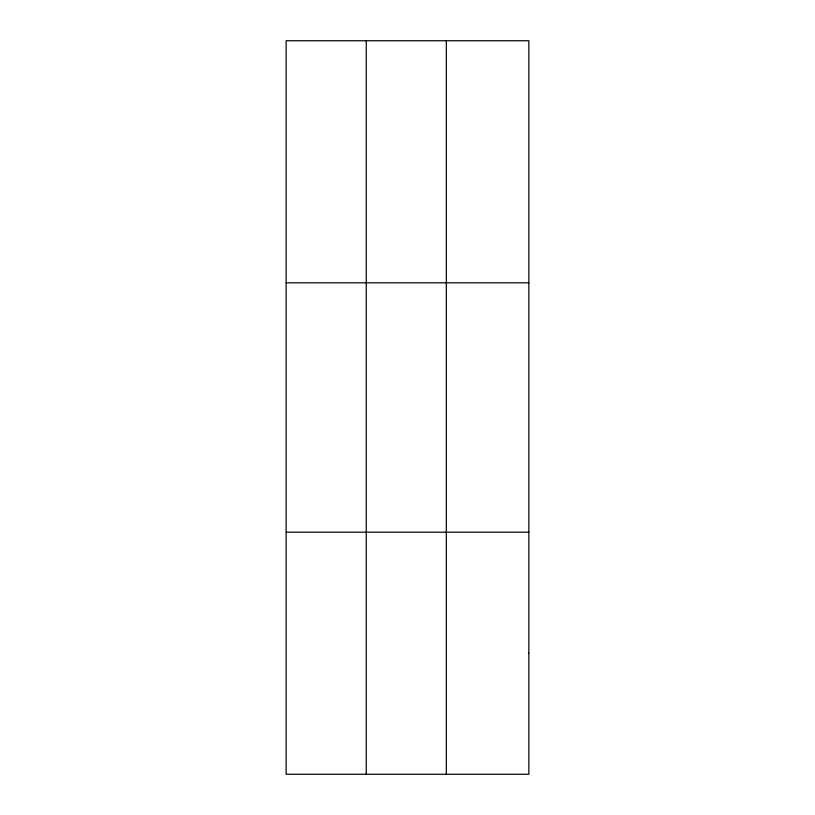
<?xml version="1.0" encoding="UTF-8"?>
<svg xmlns="http://www.w3.org/2000/svg" width="815" height="815" viewBox="0 0 815 815"><rect width="100%" height="100%" fill="white"/><g stroke="black" fill="none" stroke-linecap="round" stroke-linejoin="round"><path stroke-width="1.22" d="M366.241 40.75L366.241 774.25M446.335 40.75L446.335 774.25M286.147 282.805L528.854 282.805M286.147 532.195L528.854 532.195M528.854 653.223L528.854 774.25L286.147 774.25L286.147 40.75L528.854 40.75L528.854 653.223"/></g></svg>
